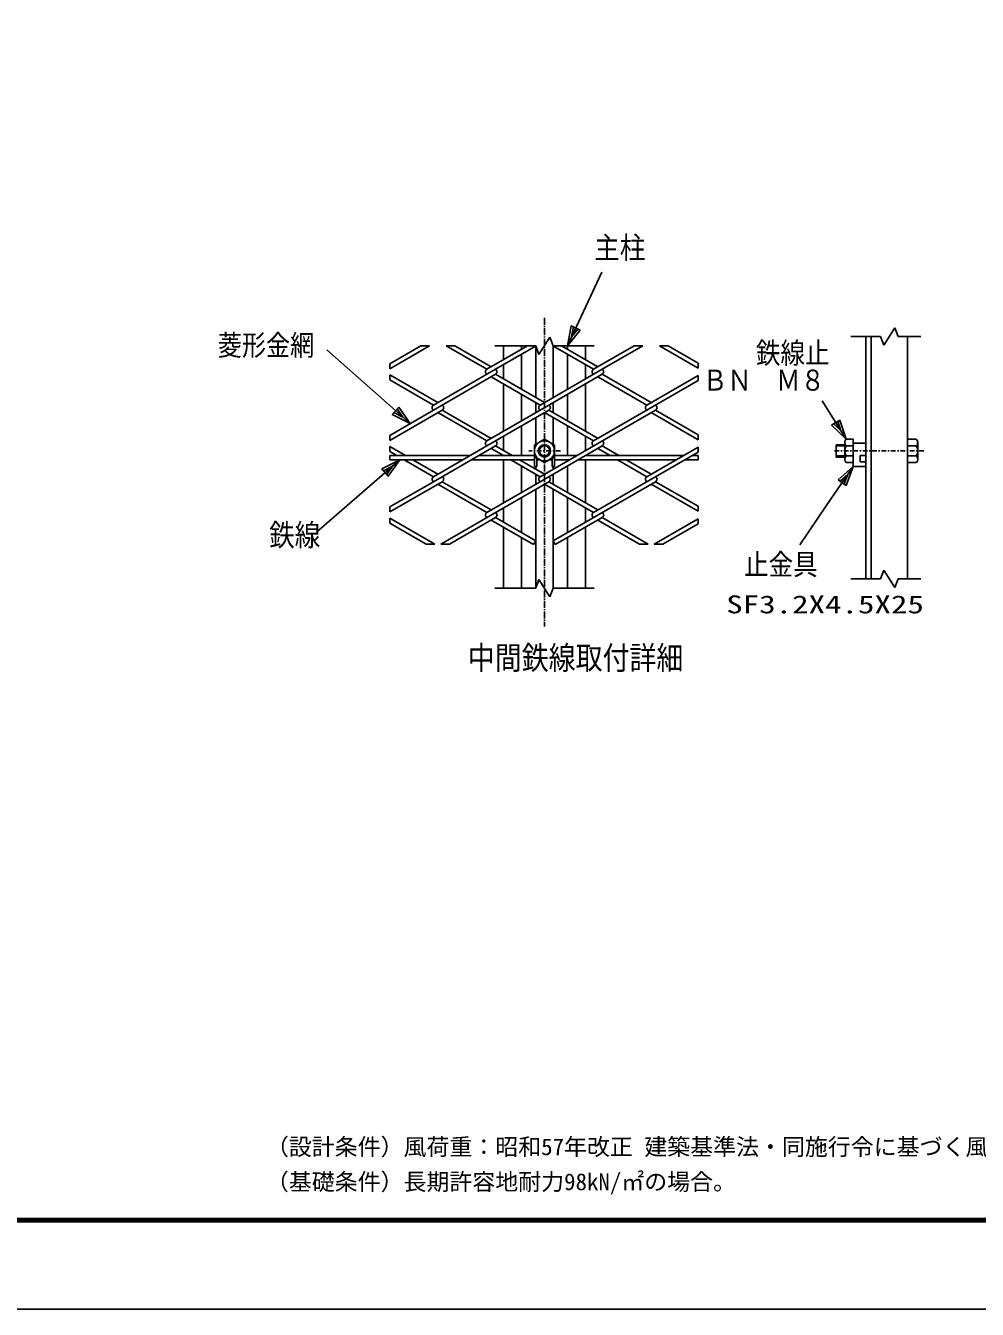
# Model space of a CAD drawing. Units: millimetres, scale not verified. Extents: x -4455 to 4455, y -3150 to 3150.
# Drawn here: x 372 to 2413, y -3150 to -396 of the extents above; entities that cross this region are included whole.
import ezdxf
from ezdxf.enums import TextEntityAlignment as Align

# ---------------------------------------------------------------- set-up
doc = ezdxf.new("R2010")
doc.units = ezdxf.units.MM
doc.header["$LTSCALE"] = 20
doc.linetypes.add('USER1', pattern=[1.125, 0.75, -0.125, 0.125, -0.125])
doc.linetypes.add('USER2', pattern=[1.01, 0.5, -0.25, 0.01, -0.25])
for name, color, linetype, lineweight in [('0-0_1', 7, 'Continuous', 25), ('0-1_2', 7, 'Continuous', 25), ('0-2_0', 7, 'Continuous', 25), ('0-4_EXTCNT-LMEC0', 4, 'Continuous', 25), ('0-6_WAKU', 7, 'Continuous', 25)]:
    doc.layers.add(name, color=color, linetype=linetype, lineweight=lineweight)
doc.layers.add('0-8_D-TTL-TXT', color=7, linetype='Continuous')
doc.styles.add('ＭＳ ゴシック', font='')
doc.styles.get('ＭＳ ゴシック').set_extended_font_data('MS Gothic')

# ---------------------------------------------------------------- blocks, each defined once
blk = doc.blocks.new('C12')
at = {"layer": '0-0_1', "color": 4}
blk.add_line((123468.4, 40684.1), (124940, 43849.3), dxfattribs=at)
blk.add_lwpolyline([(124013, 41357.3), (123468.4, 40684.1), (123632.1, 41534.4)], close=True, dxfattribs=at)
blk.add_lwpolyline([(123917.8, 41401.6), (123645.5, 41065), (123727.4, 41490.1)], dxfattribs=at)
blk = doc.blocks.new('C13')
at = {"layer": '0-0_1', "color": 4}
blk.add_line((116716.1, 37343.7), (113134.7, 40506.1), dxfattribs=at)
blk.add_lwpolyline([(116225.5, 38057.1), (116716.1, 37343.7), (115947.5, 37742.3)], close=True, dxfattribs=at)
blk.add_lwpolyline([(116156, 37978.4), (116401.3, 37621.7), (116017, 37821)], dxfattribs=at)
blk = doc.blocks.new('C14')
at = {"layer": '0-0_1', "color": 4}
blk.add_line((135422.4, 36674), (134398.6, 38324.4), dxfattribs=at)
blk.add_lwpolyline([(135158.1, 37498.6), (135422.4, 36674), (134801.2, 37277.1)], close=True, dxfattribs=at)
blk.add_lwpolyline([(135068.9, 37443.2), (135201, 37030.9), (134890.4, 37332.5)], dxfattribs=at)
blk = doc.blocks.new('C15')
at = {"layer": '0-0_1', "color": 4}
blk.add_line((135729.1, 35507.4), (134573.6, 33820.7), dxfattribs=at)
blk.add_lwpolyline([(135081.1, 34933.1), (135729.1, 35507.4), (135427.6, 34695.7)], close=True, dxfattribs=at)
blk.add_lwpolyline([(135167.7, 34873.7), (135491.7, 35160.9), (135341, 34755.1)], dxfattribs=at)
blk = doc.blocks.new('C16')
at = {"layer": '0-0_1', "color": 4}
blk.add_line((116273, 35797.2), (112704.2, 32689.8), dxfattribs=at)
blk.add_lwpolyline([(115501.6, 35404), (116273, 35797.2), (115777.4, 35087.3)], close=True, dxfattribs=at)
blk.add_lwpolyline([(115570.5, 35324.8), (115956.2, 35521.4), (115708.4, 35166.4)], dxfattribs=at)

msp = doc.modelspace()

# ---------------------------------------------------------------- linework, layer by layer
at = {"layer": '0-0_1', "color": 4, "linetype": 'USER1'}
msp.add_line((1484.54, -1022.75), (1484.54, -1685.34), dxfattribs=at)
at = {"layer": '0-0_1', "color": 4}
for p, q in [((2236.3, -1044.3), (2212.61, -1081.55)), ((2236.3, -1044.3), (2243.08, -1062.92)), ((1496.39, -1064.3), (1472.7, -1101.54)), ((1496.39, -1064.3), (1503.16, -1082.92)), ((2205.83, -1062.92), (2141.84, -1062.92)), ((2205.83, -1062.92), (2212.61, -1081.55)), ((2292.41, -1062.92), (2243.08, -1062.92)), ((1219.62, -1082.92), (1238.25, -1082.92)), ((1273.84, -1082.92), (1292.46, -1082.92)), ((1465.92, -1082.92), (1377.88, -1082.92)), ((1465.92, -1082.92), (1472.7, -1101.54)), ((1591.2, -1082.92), (1503.16, -1082.92)), ((1677.26, -1082.92), (1695.88, -1082.92)), ((1731.47, -1082.92), (1750.09, -1082.92)), ((1152.83, -1132.23), (1152.83, -1121.48)), ((1814.36, -1120.02), (1814.36, -1130.77)), ((1152.83, -1155.92), (1152.83, -1145.17)), ((1814.36, -1146.63), (1814.36, -1157.38)), ((1152.83, -1285.85), (1152.83, -1275.1)), ((1814.36, -1273.64), (1814.36, -1284.39)), ((1152.83, -1298.78), (1152.83, -1309.53)), ((1152.83, -1327.27), (1152.83, -1318.27)), ((1814.36, -1300.24), (1814.36, -1310.99)), ((1814.36, -1327.27), (1814.36, -1318.27)), ((2128.72, -1297.76), (2110.38, -1297.76)), ((2128.72, -1319.09), (2110.38, -1319.09)), ((1152.83, -1439.46), (1152.83, -1428.71)), ((1814.36, -1427.25), (1814.36, -1438)), ((1152.83, -1452.39), (1152.83, -1463.15)), ((1814.36, -1453.85), (1814.36, -1464.61)), ((1230.98, -1508.26), (1249.6, -1508.26)), ((1281.1, -1508.26), (1262.48, -1508.26)), ((1461.26, -1509.11), (1465.92, -1501.05)), ((1503.16, -1501.41), (1507.82, -1509.48)), ((1688.62, -1508.26), (1707.24, -1508.26)), ((1720.11, -1508.26), (1738.74, -1508.26)), ((2205.83, -1582.61), (2212.61, -1563.99)), ((2236.3, -1601.23), (2212.61, -1563.99)), ((1465.92, -1602.61), (1472.7, -1583.99)), ((1496.39, -1621.23), (1472.7, -1583.99)), ((2205.83, -1582.61), (2141.84, -1582.61)), ((2236.3, -1601.23), (2243.08, -1582.61)), ((2292.41, -1582.61), (2243.08, -1582.61)), ((1465.92, -1602.61), (1377.88, -1602.61)), ((1496.39, -1621.23), (1503.16, -1602.61)), ((1591.2, -1602.61), (1503.16, -1602.61))]:
    msp.add_line(p, q, dxfattribs=at)
at = {"layer": '0-0_1'}
for p, q in [((2173.72, -1062.92), (2173.72, -1582.61)), ((2185.72, -1062.92), (2185.72, -1582.61)), ((2263.72, -1062.92), (2263.72, -1582.61)), ((1152.83, -1132.23), (1238.25, -1082.92)), ((1152.83, -1121.48), (1219.62, -1082.92)), ((1273.84, -1082.92), (1361.14, -1133.32)), ((1292.46, -1082.92), (1370.45, -1127.95)), ((1361.14, -1133.33), (1448.44, -1082.92)), ((1379.76, -1133.32), (1467.06, -1082.92)), ((1396.5, -1082.92), (1396.5, -1112.91)), ((1435.09, -1101.38), (1435.08, -1176.02)), ((1435.09, -1082.92), (1435.09, -1090.63)), ((1465.92, -1082.92), (1465.92, -1193.82)), ((1502.65, -1082.92), (1589.96, -1133.32)), ((1503.16, -1082.92), (1503.16, -1194.19)), ((1521.28, -1082.92), (1599.27, -1127.95)), ((1534.02, -1082.92), (1534.02, -1090.28)), ((1534.02, -1101.03), (1534.02, -1176.37)), ((1572.59, -1082.92), (1572.59, -1112.55)), ((1589.96, -1133.32), (1677.26, -1082.92)), ((1608.58, -1133.32), (1695.88, -1082.92)), ((1731.47, -1082.92), (1814.36, -1130.77)), ((1750.09, -1082.92), (1814.36, -1120.02)), ((1396.5, -1123.66), (1396.5, -1153.74)), ((1572.59, -1123.3), (1572.59, -1154.11)), ((1152.83, -1145.17), (1256.04, -1204.76)), ((1152.83, -1155.92), (1246.73, -1210.13)), ((1246.73, -1210.13), (1379.76, -1133.33)), ((1246.73, -1220.88), (1379.76, -1144.08)), ((1370.45, -1149.45), (1475.55, -1210.13)), ((1379.76, -1144.08), (1484.86, -1204.76)), ((1475.55, -1210.13), (1608.58, -1133.32)), ((1494.17, -1210.13), (1608.58, -1144.08)), ((1599.27, -1149.45), (1704.36, -1210.13)), ((1608.58, -1144.08), (1713.68, -1204.76)), ((1704.36, -1210.13), (1814.36, -1146.63)), ((1396.5, -1164.49), (1396.5, -1266.52)), ((1572.58, -1164.86), (1572.58, -1266.16)), ((1589.96, -1286.94), (1814.36, -1157.38)), ((1361.14, -1286.94), (1494.17, -1210.13)), ((1435.08, -1186.77), (1435.08, -1244.25)), ((1465.92, -1204.57), (1465.92, -1226.44)), ((1503.16, -1204.94), (1503.16, -1226.08)), ((1534.02, -1187.13), (1534.02, -1243.89)), ((1152.83, -1285.85), (1265.35, -1220.88)), ((1152.83, -1275.1), (1246.73, -1220.88)), ((1256.04, -1226.26), (1361.14, -1286.94)), ((1265.35, -1220.88), (1370.45, -1281.56)), ((1361.14, -1297.69), (1494.17, -1220.88)), ((1465.92, -1237.2), (1465.92, -1294.18)), ((1475.55, -1363.74), (1722.99, -1220.88)), ((1484.86, -1226.26), (1589.96, -1286.94)), ((1599.69, -1281.81), (1494.17, -1220.88)), ((1503.16, -1236.83), (1503.16, -1294.18)), ((1713.68, -1226.26), (1814.36, -1284.39)), ((1722.99, -1220.88), (1814.36, -1273.64)), ((1435.08, -1255), (1435.08, -1318.27)), ((1534.02, -1254.64), (1534.02, -1318.27)), ((1396.5, -1277.27), (1396.5, -1307.35)), ((1572.58, -1276.91), (1572.58, -1307.72)), ((2128.72, -1290.51), (2128.72, -1326.34)), ((2147.05, -1283.42), (2131.72, -1283.42)), ((2147.05, -1283.42), (2147.05, -1341.76)), ((2173.72, -1291.76), (2147.05, -1291.76)), ((2282.38, -1283.42), (2263.72, -1283.42)), ((2285.38, -1290.5), (2285.38, -1326.36)), ((1152.83, -1298.78), (1186.58, -1318.27)), ((1152.83, -1309.53), (1167.96, -1318.27)), ((1325.5, -1318.26), (1152.83, -1318.27)), ((1246.73, -1374.5), (1379.76, -1297.69)), ((1246.73, -1363.74), (1361.14, -1297.69)), ((1462.89, -1318.27), (1344.12, -1318.26)), ((1370.45, -1303.07), (1396.77, -1318.26)), ((1379.76, -1297.69), (1415.4, -1318.26)), ((1396.5, -1318.11), (1396.5, -1318.26)), ((1475.55, -1374.5), (1608.58, -1297.69)), ((1506.19, -1341.76), (1506.19, -1295.92)), ((1554.32, -1318.27), (1506.19, -1318.26)), ((1783.14, -1318.27), (1572.94, -1318.26)), ((1589.96, -1440.55), (1814.36, -1310.99)), ((1599.27, -1303.07), (1625.59, -1318.26)), ((1608.58, -1297.69), (1644.21, -1318.26)), ((1704.36, -1363.74), (1814.36, -1300.24)), ((1814.36, -1318.27), (1801.76, -1318.27)), ((2110.38, -1295.09), (2110.38, -1321.76)), ((2128.72, -1295.09), (2110.38, -1295.09)), ((2128.71, -1321.76), (2110.38, -1321.76)), ((2147.05, -1319.26), (2131.71, -1319.26)), ((2147.05, -1297.59), (2131.72, -1297.59)), ((2173.72, -1318.43), (2162.05, -1318.42)), ((2162.05, -1318.42), (2162.05, -1331.76)), ((2282.36, -1297.59), (2263.72, -1297.59)), ((2282.38, -1319.26), (2263.72, -1319.26)), ((1309.91, -1327.27), (1152.83, -1327.27)), ((1183.55, -1327.27), (1246.73, -1363.74)), ((1202.17, -1327.27), (1256.04, -1358.37)), ((1462.89, -1327.27), (1328.54, -1327.27)), ((1396.5, -1327.27), (1396.5, -1420.14)), ((1412.36, -1327.27), (1475.55, -1363.74)), ((1430.98, -1327.27), (1484.86, -1358.37)), ((1435.08, -1327.27), (1435.08, -1329.63)), ((1435.08, -1340.38), (1435.08, -1397.86)), ((1467.89, -1341.76), (1462.89, -1341.76)), ((1465.92, -1341.76), (1465.92, -1347.43)), ((1467.89, -1323.81), (1467.89, -1341.76)), ((1473.87, -1327.27), (1467.89, -1327.27)), ((1501.19, -1327.27), (1495.21, -1327.27)), ((1501.19, -1341.76), (1501.19, -1323.81)), ((1506.19, -1341.76), (1501.19, -1341.76)), ((1503.16, -1341.76), (1503.16, -1347.8)), ((1538.73, -1327.27), (1506.19, -1327.27)), ((1534.02, -1327.27), (1534.02, -1329.99)), ((1534.02, -1340.74), (1534.02, -1397.5)), ((1767.55, -1327.27), (1557.35, -1327.27)), ((1572.58, -1327.27), (1572.58, -1419.77)), ((1641.18, -1327.27), (1704.36, -1363.74)), ((1659.8, -1327.27), (1713.68, -1358.37)), ((1814.36, -1327.27), (1786.17, -1327.27)), ((2147.05, -1333.42), (2131.71, -1333.42)), ((2173.72, -1341.76), (2147.05, -1341.76)), ((2173.72, -1331.76), (2162.05, -1331.76)), ((2282.43, -1333.42), (2263.72, -1333.42)), ((1152.83, -1439.46), (1265.35, -1374.5)), ((1152.83, -1428.71), (1246.73, -1374.5)), ((1262.48, -1508.26), (1494.17, -1374.5)), ((1265.35, -1374.5), (1370.45, -1435.17)), ((1361.14, -1440.55), (1475.55, -1374.5)), ((1465.92, -1358.18), (1465.92, -1380.06)), ((1465.92, -1380.06), (1465.92, -1358.19)), ((1494.17, -1374.5), (1599.27, -1435.17)), ((1503.16, -1379.69), (1503.17, -1358.55)), ((1503.16, -1358.55), (1503.16, -1379.69)), ((1503.16, -1501.41), (1722.99, -1374.5)), ((1722.99, -1374.5), (1814.36, -1427.25)), ((1256.04, -1379.87), (1361.14, -1440.55)), ((1484.86, -1379.87), (1589.96, -1440.55)), ((1713.68, -1379.87), (1814.36, -1438)), ((1396.5, -1430.89), (1396.5, -1460.97)), ((1435.08, -1408.61), (1435.08, -1483.24)), ((1534.02, -1408.25), (1534.02, -1483.6)), ((1572.58, -1430.52), (1572.58, -1461.33)), ((1152.83, -1452.39), (1249.6, -1508.26)), ((1281.1, -1508.26), (1379.76, -1451.3)), ((1370.45, -1456.68), (1461.26, -1509.11)), ((1379.76, -1451.3), (1465.92, -1501.05)), ((1507.82, -1509.48), (1608.58, -1451.3)), ((1599.27, -1456.68), (1688.62, -1508.26)), ((1608.58, -1451.3), (1707.24, -1508.26)), ((1720.11, -1508.26), (1814.36, -1453.85)), ((1152.83, -1463.15), (1230.98, -1508.26)), ((1396.5, -1471.72), (1396.5, -1602.61)), ((1572.58, -1472.09), (1572.58, -1602.61)), ((1738.74, -1508.26), (1814.36, -1464.61)), ((1435.08, -1493.99), (1435.07, -1602.61)), ((1534.02, -1494.35), (1534.02, -1602.61))]:
    msp.add_line(p, q, dxfattribs=at)
at = {"layer": '0-0_1', "color": 4, "linetype": 'USER2'}
for p, q in [((1518.78, -1308.42), (1450.83, -1308.42)), ((2298.53, -1308.42), (2106.67, -1308.42))]:
    msp.add_line(p, q, dxfattribs=at)
at = {"layer": '0-0_1'}
for points in [[(1506.19, -1295.92), (1484.54, -1283.42), (1462.89, -1295.92), (1462.89, -1341.76)], [(1462.89, -1320.92), (1484.54, -1333.42), (1506.19, -1320.92)], [(1465.92, -1390.81), (1465.92, -1501.05), (1465.92, -1602.61)], [(1503.16, -1390.44), (1503.16, -1501.41), (1503.16, -1602.61)]]:
    msp.add_lwpolyline(points, dxfattribs=at)
for radius in [21.65, 13.33]:
    msp.add_circle((1484.54, -1308.42), radius, dxfattribs=at)
at = {"layer": '0-0_1', "color": 4}
msp.add_circle((1484.54, -1308.42), 10.67, dxfattribs=at)
at = {"layer": '0-0_1'}
for centre, radius, start, end in [((1364.24, -1138.7), 6.21, 120.00161, 239.99838), ((1376.66, -1138.7), 6.21, 300.00168, 59.99832), ((1593.06, -1138.7), 6.21, 120.00161, 239.99838), ((1605.47, -1138.7), 6.21, 300.00168, 59.99832), ((1249.83, -1215.51), 6.21, 120.00161, 239.99838), ((1262.25, -1215.51), 6.21, 300.00168, 59.99832), ((1478.65, -1215.51), 6.21, 120.00161, 239.99838), ((1491.07, -1215.51), 6.21, 300.00168, 59.99832), ((1707.47, -1215.51), 6.21, 120.00161, 239.99838), ((1719.88, -1215.51), 6.21, 300.00168, 59.99832), ((1364.24, -1292.31), 6.21, 120.00161, 239.99838), ((1376.66, -1292.31), 6.21, 300.00168, 59.99832), ((1593.06, -1292.31), 6.21, 120.00161, 239.99838), ((1605.48, -1292.31), 6.21, 300.00168, 59.99832), ((2138.35, -1290.49), 9.68, 133.23149, 226.94679), ((2275.74, -1290.49), 9.68, 313.05395, 46.76926), ((2149.9, -1308.48), 21.18, 149.07794, 210.64148), ((2138.96, -1326.39), 10.17, 135.46316, 224.1324), ((2264.2, -1308.48), 21.18, 329.3584, 30.92194), ((2275.13, -1326.39), 10.17, 315.86685, 44.53607), ((1249.83, -1369.12), 6.21, 120.00161, 239.99838), ((1262.25, -1369.12), 6.21, 300.00168, 59.99832), ((1478.65, -1369.12), 6.21, 120.00161, 239.99838), ((1491.07, -1369.12), 6.21, 300.00168, 59.99832), ((1707.47, -1369.12), 6.21, 120.00161, 239.99838), ((1719.88, -1369.12), 6.21, 300.00168, 59.99832), ((1364.24, -1445.93), 6.21, 120.00161, 239.99838), ((1376.66, -1445.93), 6.21, 300.00168, 59.99832), ((1593.06, -1445.93), 6.21, 120.00161, 239.99838), ((1605.48, -1445.93), 6.21, 300.00168, 59.99832)]:
    msp.add_arc(centre, radius, start, end, dxfattribs=at)
at = {"layer": '0-1_2'}
msp.add_line((2263.71, -1292.3), (2263.71, -1324.58), dxfattribs=at)
at = {"layer": '0-4_EXTCNT-LMEC0'}
msp.add_line((2089.28, -1426.09), (2032.22, -1509.67), dxfattribs=at)
at = {"layer": '0-6_WAKU', "color": 3}
msp.add_lwpolyline([(-4455, 3150), (4455, 3150), (4455, -3150), (-4455, -3150)], close=True, dxfattribs=at)
at = {"layer": '0-6_WAKU'}
for points in [[(-4155, 2962.5), (4155, 2962.5), (4155, -2962.5), (-4155, -2962.5)], [(-4153.13, 2960.62), (4153.12, 2960.62), (4153.12, -2960.63), (-4153.13, -2960.63)], [(-4151.25, 2958.75), (4151.25, 2958.75), (4151.25, -2958.75), (-4151.25, -2958.75)], [(-4149.38, 2956.87), (4149.37, 2956.87), (4149.37, -2956.88), (-4149.38, -2956.88)], [(-4147.5, 2955), (4147.5, 2955), (4147.5, -2955), (-4147.5, -2955)]]:
    msp.add_lwpolyline(points, close=True, dxfattribs=at)

# ---------------------------------------------------------------- block references
at = {"layer": '0-2_0', "xscale": 0.05, "yscale": 0.05}
for name in ['C12', 'C13', 'C14', 'C16', 'C15']:
    msp.add_blockref(name, (-4639.41, -3117.13), dxfattribs=at)

# ---------------------------------------------------------------- texts
at = {"layer": '0-0_1', "color": 4, "style": 'ＭＳ ゴシック', "width": 0.85}
for s, height, p in [('主柱', 47.36, (1591.3, -910.4)), ('菱形金網', 44.57, (783.8, -1117.26)), ('鉄線止', 45.45, (1938.16, -1134.64)), ('ＢＮ\u3000Ｍ８', 45.16, (1824.55, -1192.74)), ('鉄線', 47.36, (893.84, -1526.74)), ('止金具', 45.45, (1912.76, -1588.35)), ('中間鉄線取付詳細', 49.84, (1320.24, -1792.19))]:
    msp.add_text(s, height=height, dxfattribs=at).set_placement(p, align=Align.BOTTOM_LEFT)
at = {"layer": '0-4_EXTCNT-LMEC0', "style": 'ＭＳ ゴシック', "width": 1.35}
msp.add_text('SF3.2X4.5X25', height=38.48, dxfattribs=at).set_placement((1874.59, -1668.53), align=Align.BOTTOM_LEFT)
at = {"layer": '0-8_D-TTL-TXT', "style": 'ＭＳ ゴシック'}
for s, p in [('（設計条件）風荷重：昭和57年改正 建築基準法・同施行令に基づく風圧力に準拠。', (886.94, -2830.2)), ('（基礎条件）長期許容地耐力98kN/㎡の場合。', (886.94, -2905.2))]:
    msp.add_text(s, height=36.08, dxfattribs=at).set_placement(p, align=Align.BOTTOM_LEFT)

doc.saveas('drawing.dxf')
